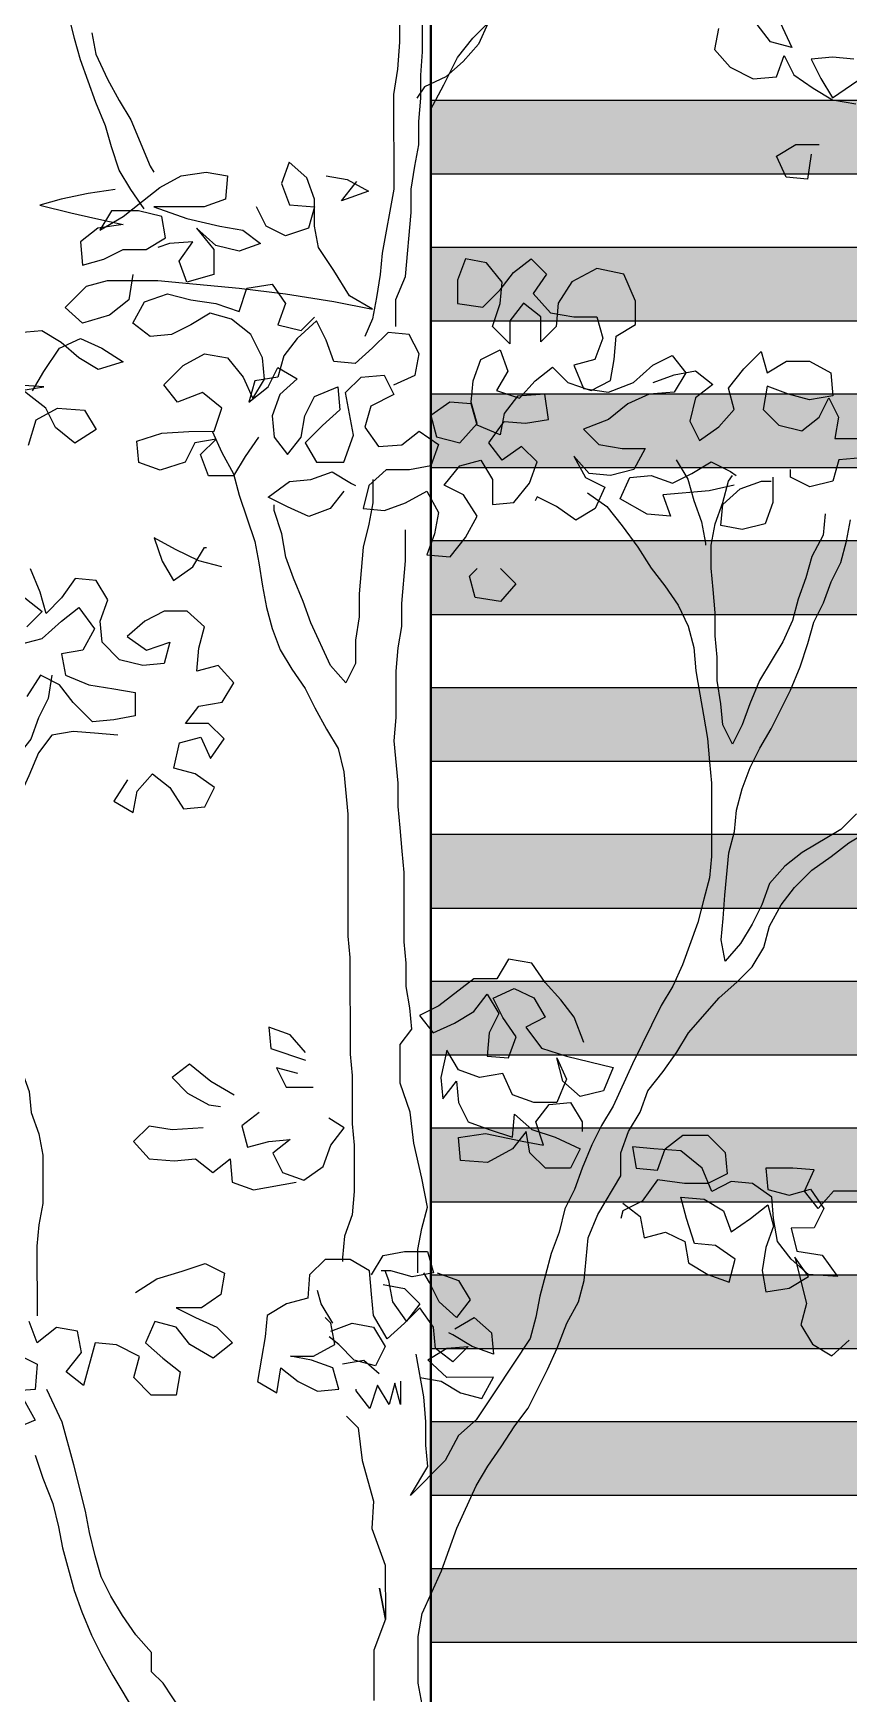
# Model space of a CAD drawing. Header units: millimetres. Extents: x 1564 to 2013, y 216 to 285.
# Drawn here: x 1609.358 to 1611.026, y 225.644 to 229.038 of the extents above; entities that cross this region are included whole.
import ezdxf

# ---------------------------------------------------------------- set-up
doc = ezdxf.new("R2010")
doc.units = ezdxf.units.MM
doc.header["$LTSCALE"] = 10
doc.layers.get('0').update_dxf_attribs({"color": 90})
doc.layers.add('CIEL', color=8, linetype='Continuous')
doc.layers.add('ÁRVORE PRESERVADA', color=252, linetype='Continuous')
doc.layers.add('PN 05', color=50, linetype='Continuous', lineweight=40)

# ---------------------------------------------------------------- blocks, each defined once
blk = doc.blocks.new('A$C338F7350')
for points in [[(4.5165, 10.3636), (4.5265, 10.3093), (4.5562, 10.245), (4.5859, 10.1907), (4.6156, 10.1413), (4.6651, 10.0227), (4.675, 10.0079)], [(4.6504, 9.914), (4.6157, 9.9634), (4.586, 10.0128), (4.5662, 10.0721), (4.5513, 10.1264), (4.5266, 10.1857), (4.4869, 10.2944), (4.4721, 10.3487), (4.4572, 10.408)], [(5.3412, 11.1156), (5.3413, 11.0563), (5.3265, 10.997), (5.3117, 10.9426), (5.3019, 10.8833), (5.297, 10.8141), (5.2872, 10.7054), (5.2874, 10.5768), (5.3023, 10.4138), (5.3024, 10.3396), (5.2975, 10.2704), (5.2877, 10.2062), (5.2879, 9.964), (5.2584, 9.8009), (5.2535, 9.7465), (5.2437, 9.6872), (5.2339, 9.6328), (5.2141, 9.5883)], [(5.2932, 9.6131), (5.2931, 9.6823), (5.3178, 9.7416), (5.3325, 9.9047), (5.3324, 9.964), (5.3422, 10.0233), (5.3521, 10.0777), (5.352, 10.137), (5.3569, 10.1963), (5.3568, 10.2557), (5.3617, 10.315), (5.3613, 10.8092), (5.3711, 10.8685), (5.3859, 10.9229), (5.3908, 10.9773), (5.4006, 11.0317), (5.4203, 11.086), (5.4253, 11.1108)], [(5.3816, 10.1667), (5.4162, 10.231), (5.4507, 10.3002), (5.4902, 10.3497), (5.5297, 10.3893), (5.5742, 10.4288), (5.6137, 10.4684), (5.6482, 10.5129), (5.6877, 10.5624), (5.7272, 10.602), (5.7717, 10.6415), (5.8112, 10.6811), (5.8457, 10.7256), (5.6976, 10.6069), (5.6531, 10.5673), (5.6087, 10.5327), (5.5987, 10.5969), (5.6085, 10.6562), (5.6134, 10.7155), (5.6133, 10.849), (5.6182, 10.8935)], [(6.276, 10.3899), (6.3057, 10.3257), (6.2514, 10.3405), (6.2167, 10.3849)], [(6.1179, 10.375), (6.108, 10.3206), (6.1476, 10.2761), (6.207, 10.2465), (6.2663, 10.2515), (6.286, 10.3059), (6.3107, 10.2565), (6.3602, 10.222), (6.4097, 10.1924), (6.469, 10.1825)], [(6.4639, 10.2962), (6.4096, 10.3011), (6.3552, 10.2961), (6.3799, 10.2467), (6.4096, 10.1973), (6.4739, 10.2418)], [(5.6136, 10.5673), (5.6087, 10.5079), (5.5297, 10.3893), (5.505, 10.3349), (5.4656, 10.2903), (5.4211, 10.2508), (5.3668, 10.226), (5.347, 10.1963)], [(4.3544, 9.3107), (4.3741, 9.375), (4.4284, 9.4047), (4.4976, 9.3998), (4.5273, 9.3504), (4.473, 9.3158), (4.4235, 9.3553), (4.3988, 9.4047), (4.3098, 9.4738)], [(4.3642, 9.4491), (4.3938, 9.4986), (4.4332, 9.5579), (4.4876, 9.5827), (4.542, 9.558), (4.5964, 9.5235), (4.5321, 9.5036), (4.4827, 9.5333), (4.4382, 9.5728), (4.3887, 9.6024), (4.3294, 9.5974)], [(4.3296, 9.4491), (4.3938, 9.459), (4.3295, 9.4639)], [(6.3554, 10.0539), (6.3456, 9.9897), (6.2912, 9.9946), (6.2665, 10.0489), (6.3158, 10.0786), (6.3752, 10.0787)], [(4.5566, 9.731), (4.6852, 9.7311), (4.784, 9.7213), (4.8928, 9.7116), (5.0114, 9.6968), (5.135, 9.6772), (5.2338, 9.6575), (5.1745, 9.692), (5.1349, 9.7563), (5.0953, 9.8155), (5.0854, 9.8699), (5.0853, 9.9391), (5.0655, 9.9934), (5.021, 10.0329), (5.0012, 9.9785), (5.0211, 9.9242), (5.0853, 9.9193), (5.0705, 9.8649), (5.0113, 9.8451), (4.9618, 9.8698), (4.937, 9.9192)], [(4.5762, 9.9633), (4.507, 9.9534), (4.4378, 9.9385), (4.3835, 9.9236), (4.4626, 9.9039), (4.5268, 9.8892), (4.5961, 9.8744), (4.5318, 9.8644), (4.4874, 9.8298), (4.4924, 9.7705), (4.5467, 9.7854), (4.5961, 9.8101), (4.6554, 9.8102), (4.7048, 9.8399), (4.6949, 9.8942), (4.6356, 9.909), (4.5664, 9.909), (4.5368, 9.8595), (4.596, 9.8942), (4.6454, 9.9337), (4.6899, 9.9684), (4.7442, 9.9981), (4.8085, 10.008), (4.8628, 9.9982), (4.8579, 9.9389), (4.8036, 9.9191), (4.6751, 9.9189), (4.7591, 9.8894), (4.8432, 9.8697), (4.9025, 9.8598), (4.947, 9.8253), (4.8927, 9.8055), (4.8333, 9.8202), (4.7839, 9.8647), (4.8284, 9.8103), (4.8285, 9.7461), (4.7593, 9.7263), (4.7395, 9.7806), (4.774, 9.8301), (4.7147, 9.8251), (4.6851, 9.8152)], [(5.1149, 9.9984), (5.1693, 9.9886), (5.2237, 9.959), (5.1545, 9.9342), (5.1891, 9.9787), (5.194, 9.9837)], [(5.2884, 9.4648), (5.3427, 9.4896), (5.3526, 9.5439), (5.3278, 9.5933), (5.2734, 9.5982), (5.2339, 9.5587), (5.1895, 9.5191), (5.1351, 9.524), (5.1153, 9.5783), (5.0905, 9.6277), (5.0411, 9.5832), (5.0066, 9.5387), (4.9918, 9.4843), (4.9325, 9.4744), (4.9177, 9.42), (4.9671, 9.4596), (4.9918, 9.509), (5.0412, 9.4794), (4.9968, 9.4398), (4.9771, 9.3854), (4.9821, 9.3311), (5.0167, 9.2866), (5.0513, 9.3311), (5.0611, 9.3855), (5.0858, 9.435), (5.1451, 9.4597), (5.15, 9.4004), (5.1056, 9.3608), (5.0612, 9.3163), (5.0909, 9.2669), (5.1601, 9.267), (5.1847, 9.3362), (5.1648, 9.4449), (5.2043, 9.4845), (5.2636, 9.4895), (5.2884, 9.4401), (5.2291, 9.4104), (5.2143, 9.356), (5.249, 9.3066), (5.3083, 9.3116), (5.3527, 9.3462), (5.4022, 9.3117), (5.3825, 9.2573), (5.3281, 9.2474), (5.2688, 9.2473), (5.2244, 9.2077), (5.2096, 9.1484), (5.264, 9.1435), (5.3183, 9.1633), (5.3726, 9.193), (5.4024, 9.1387), (5.3925, 9.0843), (5.3728, 9.0299), (5.4321, 9.025), (5.4716, 9.0745), (5.5012, 9.1289), (5.4666, 9.1832), (5.4171, 9.2079), (5.4566, 9.2574), (5.511, 9.2722), (5.5407, 9.2228), (5.5407, 9.1586), (5.5951, 9.1636), (5.6346, 9.213), (5.6543, 9.2674), (5.6147, 9.3069), (5.5653, 9.2723), (5.5307, 9.3167), (5.5702, 9.3711), (5.6246, 9.3663), (5.6839, 9.3762), (5.6739, 9.4404), (5.6047, 9.4354), (5.5702, 9.3909), (5.5603, 9.3365), (5.501, 9.3612), (5.4861, 9.4156), (5.4317, 9.4204), (5.3824, 9.3858), (5.3972, 9.3314), (5.4566, 9.3167), (5.501, 9.3661), (5.4861, 9.4205), (5.491, 9.4749), (5.5107, 9.5293), (5.5601, 9.554), (5.58, 9.4997), (5.5503, 9.4502), (5.6097, 9.4305), (5.6492, 9.475), (5.6936, 9.5096), (5.7332, 9.4701), (5.7925, 9.4504), (5.8419, 9.4752), (5.8518, 9.5296), (5.8566, 9.5889), (5.906, 9.6186), (5.906, 9.6779), (5.8763, 9.7471), (5.8071, 9.7618), (5.7428, 9.7272), (5.7083, 9.6728), (5.7034, 9.6134), (5.6639, 9.5739), (5.6638, 9.6381), (5.6193, 9.6727), (5.5848, 9.6282), (5.5848, 9.5689), (5.5403, 9.6133), (5.56, 9.6726), (5.5649, 9.727), (5.5253, 9.7764), (5.471, 9.7862), (5.4512, 9.7318), (5.4513, 9.6725), (5.5155, 9.6627), (5.56, 9.7072), (5.5945, 9.7517), (5.639, 9.7864), (5.6786, 9.7469), (5.644, 9.6974), (5.6885, 9.648), (5.7479, 9.6382), (5.8072, 9.6383), (5.8221, 9.5839), (5.8023, 9.5295), (5.748, 9.5146), (5.7727, 9.4554), (5.837, 9.4455), (5.9012, 9.4703), (5.9506, 9.5148), (6, 9.5396), (6.0347, 9.4951), (6.0051, 9.4457), (5.9408, 9.4407), (5.8865, 9.4159), (5.8371, 9.3763), (5.7728, 9.3516), (5.8124, 9.3121), (5.8717, 9.3022), (5.931, 9.3023), (5.9014, 9.2479), (5.8421, 9.233), (5.7878, 9.2379), (5.7482, 9.2823), (5.7779, 9.228), (5.8273, 9.2033), (5.8027, 9.1489), (5.7533, 9.1192), (5.7038, 9.1538), (5.6544, 9.1785), (5.6494, 9.1686)], [(4.6209, 9.7459), (4.6111, 9.6816), (4.5617, 9.6421), (4.4925, 9.6222), (4.448, 9.6617), (4.5023, 9.7161), (4.5566, 9.731)], [(4.9425, 9.331), (4.908, 9.2816), (4.8784, 9.2321), (4.8141, 9.2321), (4.7943, 9.2864), (4.8338, 9.326), (4.7794, 9.3161), (4.7548, 9.2666), (4.6905, 9.2468), (4.6362, 9.2665), (4.6312, 9.3209), (4.6954, 9.3407), (4.7646, 9.3457), (4.8288, 9.3458), (4.8486, 9.4051), (4.7991, 9.4446), (4.7349, 9.4198), (4.7002, 9.4643), (4.7496, 9.5137), (4.8039, 9.5434), (4.8633, 9.5336), (4.9028, 9.4842), (4.9276, 9.4299), (4.9572, 9.4793), (4.9522, 9.5337), (4.9225, 9.593), (4.8731, 9.6325), (4.8187, 9.6472), (4.7693, 9.6175), (4.7199, 9.5928), (4.6655, 9.5878), (4.621, 9.6223), (4.6506, 9.6767), (4.7099, 9.6966), (4.7692, 9.6818), (4.8335, 9.672), (4.8928, 9.6522), (4.9125, 9.7116), (4.9768, 9.7215), (5.0114, 9.6721), (4.9917, 9.6177), (5.051, 9.603), (5.0856, 9.6376)], [(5.9507, 9.4703), (6.005, 9.4902), (6.0594, 9.5001), (6.1039, 9.4655), (6.0594, 9.4309), (6.0447, 9.3716), (6.0694, 9.3222), (6.1188, 9.3568), (6.1583, 9.4013), (6.1434, 9.4557), (6.1829, 9.5052), (6.2274, 9.5497), (6.2422, 9.4953), (6.2916, 9.525), (6.351, 9.5251), (6.4053, 9.4955), (6.4103, 9.4362), (6.351, 9.4262), (6.2967, 9.441), (6.2423, 9.4607), (6.2324, 9.4014), (6.272, 9.3619), (6.3313, 9.3471), (6.3758, 9.3818), (6.4005, 9.4312), (6.4252, 9.3818), (6.4154, 9.3274), (6.4747, 9.3275)], [(6.4846, 9.2781), (6.4253, 9.2731), (6.4105, 9.2187), (6.3512, 9.2038), (6.3018, 9.2285), (6.3018, 9.2483)], [(4.8239, 9.3458), (4.8487, 9.2914), (4.8784, 9.2371), (4.8932, 9.1827), (4.9329, 9.0641), (4.9428, 9.0098), (4.9528, 8.9505), (4.9627, 8.8961), (4.9776, 8.8418), (4.9974, 8.7874), (5.0271, 8.738), (5.0617, 8.6886), (5.0865, 8.6392), (5.1162, 8.5849), (5.1459, 8.5355), (5.1608, 8.4762), (5.1708, 8.3675), (5.171, 8.0561), (5.176, 8.0017), (5.1763, 7.7546), (5.1813, 7.7002), (5.1814, 7.5767), (5.1864, 7.5223), (5.1865, 7.4037), (5.1816, 7.3444), (5.1619, 7.29), (5.157, 7.2356), (5.157, 7.2257)], [(6.1585, 9.2086), (6.0942, 9.1937), (5.9756, 9.1837), (5.9955, 9.1294), (5.9361, 9.1342), (5.8669, 9.1737), (5.8916, 9.2281), (5.9459, 9.2331), (6.0003, 9.2134), (6.0497, 9.2381), (6.0991, 9.2678), (6.1486, 9.2432), (6.1634, 9.2333)], [(6.0102, 9.2727), (6.0399, 9.2233), (6.0547, 9.1689), (6.0746, 9.1146), (6.0845, 9.0602), (6.0845, 9.0553)], [(6.4706, 8.3687), (6.4311, 8.3291), (6.3323, 8.2697), (6.2879, 8.235), (6.2484, 8.1905), (6.2287, 8.1361), (6.204, 8.0867), (6.1744, 8.0372), (6.1349, 7.9927), (6.125, 8.0471), (6.1298, 8.1014), (6.1347, 8.1608), (6.1445, 8.2695), (6.1593, 8.3239), (6.1642, 8.3783), (6.179, 8.4326), (6.1987, 8.487), (6.2234, 8.5365), (6.253, 8.5859), (6.3023, 8.6848), (6.327, 8.7441), (6.3467, 8.8035), (6.3614, 8.8579), (6.3861, 8.9073), (6.4058, 8.9617), (6.4305, 9.0111), (6.4453, 9.0655), (6.4551, 9.1199)], [(5.1601, 9.1928), (5.1256, 9.1483), (5.0712, 9.1285), (5.0168, 9.1532), (4.9674, 9.1778), (5.0217, 9.2174), (5.0761, 9.2224), (5.1304, 9.2422), (5.1799, 9.2126), (5.1898, 9.2077)], [(5.2342, 9.2226), (5.2343, 9.1633), (5.2245, 9.1089), (5.2097, 9.0496), (5.1999, 8.9309), (5.2, 8.8716), (5.1901, 8.8123), (5.1902, 8.753), (5.1655, 8.7035), (5.1259, 8.748), (5.0764, 8.8567), (5.0566, 8.911), (5.0318, 8.9703), (5.012, 9.0247), (5.0021, 9.084), (4.9822, 9.1433), (4.9822, 9.1581)], [(6.3908, 9.1347), (6.386, 9.0803), (6.3564, 9.0259), (6.3416, 8.9715), (6.3219, 8.9171), (6.3071, 8.8627), (6.2824, 8.8084), (6.2232, 8.7095), (6.1985, 8.6501), (6.1788, 8.5957), (6.1541, 8.5463), (6.1294, 8.5957), (6.1244, 8.6501), (6.1145, 8.7094), (6.1144, 8.7687), (6.1094, 8.823), (6.1094, 8.8823), (6.1044, 8.9416), (6.0994, 8.996), (6.0993, 9.0553), (6.1092, 9.1097), (6.1289, 9.1641), (6.1436, 9.2185), (6.1535, 9.2333)], [(6.2573, 9.2284), (6.2574, 9.1642), (6.2377, 9.1098), (6.1784, 9.0949), (6.124, 9.1048), (6.1289, 9.1591), (6.1733, 9.1987), (6.2277, 9.2185), (6.2524, 9.2186)], [(5.7829, 9.1885), (5.8323, 9.1539), (5.8719, 9.1045), (5.9115, 9.0502), (5.9462, 8.9959), (5.9808, 8.9514), (6.0154, 8.902), (6.0402, 8.8477), (6.0551, 8.7933), (6.0601, 8.734), (6.07, 8.6747), (6.0799, 8.6204), (6.0899, 8.5611), (6.0949, 8.5018), (6.0999, 8.4474), (6.1, 8.2596), (6.0952, 8.2052), (6.0804, 8.1508), (6.0656, 8.0915), (6.0262, 7.9827), (6.0015, 7.9283), (5.9719, 7.8789), (5.8979, 7.7305), (5.8486, 7.6218), (5.819, 7.5723), (5.7943, 7.5229), (5.7696, 7.4635), (5.7499, 7.4092), (5.7252, 7.3597), (5.7105, 7.3004), (5.6907, 7.246), (5.6612, 7.1372), (5.6514, 7.0829), (5.6366, 7.0285), (5.5477, 6.895), (5.5477, 6.895), (5.4984, 6.8208), (5.4539, 6.7812), (5.4194, 6.7169), (5.3305, 6.6279), (5.3749, 6.702), (5.3699, 6.7564), (5.3699, 6.8157), (5.3649, 6.88), (5.345, 6.9887)], [(5.3498, 7.1963), (5.3497, 7.2556), (5.3595, 7.3099), (5.3743, 7.3643), (5.3594, 7.4385), (5.3396, 7.5274), (5.3296, 7.6065), (5.3048, 7.6806), (5.3047, 7.7794), (5.3344, 7.819), (5.3294, 7.8734), (5.3194, 7.9277), (5.3194, 7.987), (5.3144, 8.0414), (5.3142, 8.2193), (5.3092, 8.2737), (5.3042, 8.333), (5.2992, 8.3873), (5.2992, 8.4467), (5.2892, 8.5554), (5.2941, 8.6147), (5.294, 8.7333), (5.2989, 8.7926), (5.3087, 8.847), (5.3087, 8.9063), (5.3184, 9.0151), (5.3184, 9.0941)], [(4.8489, 8.9998), (4.7896, 9.0146), (4.7303, 9.0442), (4.6759, 9.0738), (4.6957, 9.0145), (4.7254, 8.9651), (4.7748, 8.9997), (4.8044, 9.0492), (4.8093, 9.0492)], [(4.6072, 8.4559), (4.5727, 8.4015), (4.6221, 8.3719), (4.632, 8.4263), (4.6715, 8.4708), (4.716, 8.4362), (4.7506, 8.3819), (4.805, 8.3869), (4.8297, 8.4363), (4.7802, 8.4709), (4.7258, 8.4857), (4.7406, 8.5499), (4.795, 8.5648), (4.8197, 8.5105), (4.8543, 8.5599), (4.8147, 8.5994), (4.7554, 8.5994), (4.7899, 8.6439), (4.8492, 8.6538), (4.8789, 8.7033), (4.8393, 8.7477), (4.7849, 8.7329), (4.7898, 8.7922), (4.8046, 8.8465), (4.7601, 8.886), (4.7008, 8.886), (4.6514, 8.8612), (4.6069, 8.8217), (4.6564, 8.7871), (4.7157, 8.8069), (4.7009, 8.7525), (4.6465, 8.7476), (4.5872, 8.7623), (4.5427, 8.8068), (4.5377, 8.8611), (4.5574, 8.9155), (4.5277, 8.9649), (4.4733, 8.9698), (4.4388, 8.9203), (4.3993, 8.8808), (4.3844, 8.9351), (4.3596, 8.9944)], [(4.3449, 8.9203), (4.3894, 8.8857), (4.3499, 8.8461)], [(4.3301, 8.8016), (4.3894, 8.8165), (4.4388, 8.861), (4.4833, 8.8957), (4.5229, 8.8413), (4.4933, 8.787), (4.4389, 8.777), (4.4488, 8.7227), (4.5082, 8.698), (4.5724, 8.6882), (4.6268, 8.6783), (4.6269, 8.619), (4.5725, 8.6091), (4.5181, 8.6041), (4.4687, 8.6535), (4.434, 8.6979), (4.3846, 8.7226), (4.35, 8.6682)], [(5.5606, 8.9955), (5.6002, 8.956), (5.5607, 8.9115), (5.4965, 8.9213), (5.4816, 8.9757), (5.5013, 8.9955)], [(4.4142, 8.7226), (4.4044, 8.6633), (4.3797, 8.6139), (4.36, 8.5595), (4.3255, 8.515), (4.286, 8.4062), (4.2811, 8.3518), (4.2811, 8.3469)], [(4.5824, 8.5696), (4.5231, 8.5745), (4.4687, 8.5793), (4.4144, 8.5694), (4.3798, 8.5249), (4.3552, 8.4656), (4.3305, 8.4112), (4.3108, 8.3518), (4.301, 8.2975), (4.296, 8.2678)], [(5.3607, 6.0941), (5.3507, 6.1485), (5.3506, 6.2671), (5.3604, 6.3264), (5.4098, 6.4352), (5.4492, 6.5439), (5.4985, 6.6527), (5.5281, 6.7022), (5.5627, 6.7516), (5.5972, 6.806), (5.6318, 6.8505), (5.6811, 6.9494), (5.7058, 7.0038), (5.7305, 7.0681), (5.7601, 7.1225), (5.7748, 7.1769), (5.7846, 7.2856), (5.8093, 7.345), (5.8685, 7.4439), (5.8684, 7.5032), (5.8882, 7.5576), (5.9178, 7.607), (5.9375, 7.6614), (5.977, 7.7109), (6.0115, 7.7603), (6.0411, 7.8098), (6.1201, 7.8988), (6.1646, 7.9384), (6.2041, 7.978), (6.2337, 8.0274), (6.2485, 8.0818), (6.2781, 8.1362), (6.3126, 8.1807), (6.3571, 8.2252), (6.4065, 8.2599), (6.4509, 8.2945), (6.5003, 8.3242)], [(4.3009, 8.3469), (4.296, 8.2876), (4.2911, 8.2332), (4.2914, 7.9861), (4.2963, 7.9317), (4.3361, 7.7143), (4.3559, 7.6599), (4.3609, 7.6056), (4.3807, 7.5512), (4.3907, 7.4969), (4.3908, 7.3733), (4.3809, 7.3189), (4.376, 7.2646), (4.3762, 7.0866)], [(5.7743, 7.7848), (5.7495, 7.849), (5.7149, 7.8935), (5.6753, 7.9379), (5.6406, 7.9873), (5.5813, 7.9972), (5.5517, 7.9477), (5.4924, 7.9476), (5.4035, 7.8784), (5.3541, 7.8536), (5.3887, 7.8092), (5.4431, 7.8339), (5.4925, 7.8636), (5.527, 7.9081), (5.5567, 7.8587), (5.5321, 7.8093), (5.5272, 7.75), (5.5816, 7.7451), (5.6013, 7.7995), (5.5666, 7.8489), (5.5419, 7.8983), (5.5962, 7.923), (5.6457, 7.8984), (5.6754, 7.849), (5.626, 7.8242), (5.6656, 7.7699), (5.7298, 7.7502), (5.8485, 7.7206), (5.8238, 7.6613), (5.7645, 7.6464), (5.72, 7.6859), (5.7051, 7.7452), (5.7299, 7.6909), (5.7052, 7.6315), (5.6459, 7.6315), (5.5915, 7.6512), (5.5668, 7.7055), (5.5075, 7.6956), (5.4531, 7.7153), (5.4234, 7.7647), (5.4086, 7.6955), (5.4136, 7.6411), (5.4482, 7.6857), (5.4532, 7.6313), (5.4779, 7.5819), (5.5323, 7.5622), (5.5916, 7.5425), (5.5965, 7.6018), (5.641, 7.5623), (5.7004, 7.5426), (5.7646, 7.513), (5.74, 7.4635), (5.6757, 7.4635), (5.6361, 7.503), (5.6262, 7.5573), (5.5917, 7.5128), (5.5274, 7.4781), (5.4582, 7.483), (5.4532, 7.5423), (5.5224, 7.5523), (5.6163, 7.5326), (5.6707, 7.5228), (5.6509, 7.582), (5.6855, 7.6266), (5.7398, 7.6316), (5.7695, 7.5822), (5.7695, 7.5574)], [(5.0626, 7.7594), (5.023, 7.8039), (4.9686, 7.8236), (4.9736, 7.7692), (5.0626, 7.7397)], [(4.8798, 7.6505), (4.8205, 7.6851), (4.7661, 7.7295), (4.7216, 7.6949), (4.7612, 7.6554), (4.8156, 7.6258), (4.8452, 7.6209)], [(5.0429, 7.7051), (4.9885, 7.7198), (5.0132, 7.6704), (5.0824, 7.6705)], [(4.9441, 7.6061), (4.8997, 7.5715), (4.9145, 7.5171), (4.9689, 7.532), (5.0232, 7.537), (4.9788, 7.5024), (5.0036, 7.453), (5.0579, 7.4332), (5.1073, 7.4679), (5.1271, 7.5223), (5.1616, 7.5668), (5.122, 7.5915)], [(4.8008, 7.5664), (4.7217, 7.5614), (4.6624, 7.5713), (4.6229, 7.5317), (4.6625, 7.4872), (4.7268, 7.4824), (4.7811, 7.4873), (4.8256, 7.4528), (4.8701, 7.4874), (4.8751, 7.4281), (4.9295, 7.4084), (5.0382, 7.4283)], [(5.8735, 7.3747), (5.918, 7.3401), (5.928, 7.2858), (5.9823, 7.3006), (6.0318, 7.276), (6.0417, 7.2216), (6.0911, 7.192), (6.1455, 7.1723), (6.1603, 7.2316), (6.1108, 7.2662), (6.0565, 7.271), (6.0366, 7.3353), (6.0218, 7.3896), (6.0811, 7.3847), (6.1305, 7.3551), (6.1503, 7.3008), (6.1997, 7.3354), (6.2442, 7.3701), (6.2591, 7.3157), (6.2393, 7.2613), (6.2295, 7.202), (6.2395, 7.1477), (6.2988, 7.1576), (6.3481, 7.1873), (6.3135, 7.2367), (6.3433, 7.1181), (6.3285, 7.0637), (6.3582, 7.0143), (6.4076, 6.9847), (6.4521, 7.0243)], [(6.5358, 7.4049), (6.4122, 7.4048), (6.3727, 7.3603), (6.3381, 7.4047), (6.3627, 7.4591), (6.3084, 7.464), (6.2392, 7.464), (6.2442, 7.4096), (6.2985, 7.3948), (6.3529, 7.4097), (6.3875, 7.3603), (6.3629, 7.3109), (6.3036, 7.3108), (6.3184, 7.2515), (6.3827, 7.2417), (6.4223, 7.1874), (6.3481, 7.1922), (6.3036, 7.2317), (6.269, 7.2762), (6.259, 7.3355), (6.2541, 7.3898), (6.2046, 7.4244), (6.1502, 7.4293), (6.1008, 7.4045), (6.0761, 7.4638), (6.0217, 7.5083), (5.9525, 7.5131), (5.8981, 7.518), (5.908, 7.4637), (5.9624, 7.4588), (5.9821, 7.5132), (6.0266, 7.5478), (6.0908, 7.5479), (6.1353, 7.5034), (6.1403, 7.4491), (6.0909, 7.4243), (6.0316, 7.4242), (5.9624, 7.4341), (5.9229, 7.3797), (5.8735, 7.3549), (5.8686, 7.3351)], [(4.6282, 7.1462), (4.6825, 7.1808), (4.7468, 7.2007), (4.8061, 7.2205), (4.8555, 7.1958), (4.8457, 7.1414), (4.7963, 7.1068), (4.732, 7.1067), (4.7815, 7.0821), (4.8359, 7.0574), (4.8755, 7.0179), (4.8261, 6.9783), (4.7667, 7.0129), (4.7321, 7.0573), (4.6777, 7.0721), (4.653, 7.0177), (4.6976, 6.9782), (4.7421, 6.9436), (4.7322, 6.8843), (4.668, 6.8843), (4.6235, 6.9287), (4.6382, 6.9831), (4.5789, 7.0127), (4.5245, 7.0176), (4.495, 6.9088), (4.4505, 6.9434), (4.49, 6.9928), (4.48, 7.0472), (4.4257, 7.057), (4.3763, 7.0174), (4.3564, 7.0718)], [(4.3269, 6.9877), (4.3763, 6.9631), (4.3714, 6.8988), (4.3121, 6.8938)], [(4.3418, 6.8741), (4.3715, 6.8197), (4.3122, 6.795)], [(5.355, 6.9294), (5.4093, 6.9195), (5.4588, 6.8899), (5.5132, 6.8752), (5.5428, 6.9295), (5.4241, 6.9294), (5.3747, 6.9739), (5.4241, 7.0036), (5.4784, 7.0086), (5.4389, 6.969), (5.3944, 7.0035), (5.3894, 7.0579), (5.3548, 7.1073), (5.3153, 7.0677), (5.2708, 7.0281), (5.2362, 7.0874), (5.2312, 7.1418), (5.2262, 7.2011), (5.1767, 7.2307), (5.1125, 7.2306), (5.073, 7.1911), (5.0681, 7.1318), (5.0137, 7.1169), (4.9644, 7.0872), (4.9595, 7.0328), (4.9496, 6.9784), (4.9398, 6.9191), (4.9892, 6.8895), (4.9991, 6.9538), (5.0436, 6.9192), (5.093, 6.8945), (5.1474, 6.8995), (5.1325, 6.9539), (5.0781, 6.9736), (5.0238, 6.9834), (5.0831, 6.9835), (5.1374, 7.0132), (5.1275, 7.0676), (5.1126, 7.0824)], [(5.2311, 7.1912), (5.2608, 7.2407), (5.3151, 7.2506), (5.3744, 7.2507), (5.3893, 7.1963), (5.3349, 7.1864), (5.2806, 7.2011), (5.2559, 7.2011)], [(5.2608, 7.1665), (5.3152, 7.1567), (5.3548, 7.1172), (5.3202, 7.0727), (5.2856, 7.1221), (5.2756, 7.1764), (5.2657, 7.2011)], [(5.3992, 7.1963), (5.4536, 7.1766), (5.4833, 7.1272), (5.4487, 7.0827), (5.4042, 7.1222), (5.3794, 7.1716), (5.3646, 7.1963)], [(5.1324, 7.0676), (5.1027, 7.117), (5.0928, 7.1515)], [(5.1275, 7.0478), (5.1818, 7.0676), (5.2362, 7.0578), (5.2659, 7.0084), (5.2412, 6.9589), (5.1869, 6.9737), (5.1473, 7.0132), (5.1226, 7.033)], [(5.4438, 7.053), (5.4932, 7.0827), (5.5377, 7.0432), (5.5427, 6.9889), (5.4883, 7.0086), (5.4389, 7.0382), (5.429, 7.0431)], [(5.1572, 6.9638), (5.2116, 6.9737), (5.2511, 6.9392)], [(5.3055, 6.9194), (5.3056, 6.8601), (5.2907, 6.9145), (5.2759, 6.8601), (5.2462, 6.9095), (5.2265, 6.8502), (5.1919, 6.8946), (5.1919, 6.8996)], [(4.7478, 6.0738), (4.6983, 6.1479), (4.6686, 6.1775), (4.6686, 6.2269), (4.629, 6.2714), (4.5944, 6.3208), (4.5647, 6.3702), (4.5399, 6.4196), (4.525, 6.4739), (4.5102, 6.5332), (4.5002, 6.5876), (4.4705, 6.7062), (4.4407, 6.8149), (4.4011, 6.8988)], [(5.1672, 6.8304), (5.1969, 6.8007), (5.2069, 6.7167), (5.2366, 6.6129), (5.2317, 6.5437), (5.2664, 6.4499), (5.2666, 6.3115), (5.2517, 6.3906), (5.2666, 6.3115), (5.237, 6.2324), (5.2371, 6.1039)], [(4.3716, 6.7308), (4.3914, 6.6715), (4.4162, 6.6073), (4.4311, 6.548), (4.441, 6.4936), (4.4707, 6.3849), (4.4906, 6.3305), (4.5153, 6.2713), (4.5401, 6.2219), (4.5698, 6.1675), (4.6292, 6.0687)]]:
    blk.add_lwpolyline(points)

msp = doc.modelspace()

# ---------------------------------------------------------------- hatches: boundary and pattern name
at = {"layer": 'CIEL'}
for points in [[(1610.1708, 228.9), (1610.1708, 228.75), (1613.7958, 228.75), (1613.7958, 228.9)], [(1610.1708, 228.6), (1610.1708, 228.45), (1613.7958, 228.45), (1613.7958, 228.6)], [(1610.1708, 228.3), (1610.1708, 228.15), (1613.7958, 228.15), (1613.7958, 228.3)], [(1610.1708, 228), (1610.1708, 227.85), (1613.7958, 227.85), (1613.7958, 228)], [(1610.1708, 227.7), (1610.1708, 227.55), (1613.7958, 227.55), (1613.7958, 227.7)], [(1610.1708, 227.4), (1610.1708, 227.25), (1613.7958, 227.25), (1613.7958, 227.4)], [(1610.1708, 227.1), (1610.1708, 226.95), (1613.7958, 226.95), (1613.7958, 227.1)], [(1610.1708, 226.8), (1610.1708, 226.65), (1613.7958, 226.65), (1613.7958, 226.8)], [(1610.1708, 226.5), (1610.1708, 226.35), (1613.7958, 226.35), (1613.7958, 226.5)], [(1610.1708, 226.2), (1610.1708, 226.05), (1613.7958, 226.05), (1613.7958, 226.2)], [(1610.1708, 225.9), (1610.1708, 225.75), (1613.7958, 225.75), (1613.7958, 225.9)]]:
    msp.add_hatch(color=256, dxfattribs=at).paths.add_polyline_path(points)

# ---------------------------------------------------------------- linework, layer by layer
for points in [[(1610.1708, 228.9), (1610.1708, 228.75), (1613.7958, 228.75), (1613.7958, 228.9)], [(1610.1708, 228.6), (1610.1708, 228.45), (1613.7958, 228.45), (1613.7958, 228.6)], [(1610.1708, 228.3), (1610.1708, 228.15), (1613.7958, 228.15), (1613.7958, 228.3)], [(1610.1708, 228), (1610.1708, 227.85), (1613.7958, 227.85), (1613.7958, 228)], [(1610.1708, 227.7), (1610.1708, 227.55), (1613.7958, 227.55), (1613.7958, 227.7)], [(1610.1708, 227.4), (1610.1708, 227.25), (1613.7958, 227.25), (1613.7958, 227.4)], [(1610.1708, 227.1), (1610.1708, 226.95), (1613.7958, 226.95), (1613.7958, 227.1)], [(1610.1708, 226.8), (1610.1708, 226.65), (1613.7958, 226.65), (1613.7958, 226.8)], [(1610.1708, 226.5), (1610.1708, 226.35), (1613.7958, 226.35), (1613.7958, 226.5)], [(1610.1708, 226.2), (1610.1708, 226.05), (1613.7958, 226.05), (1613.7958, 226.2)], [(1610.1708, 225.9), (1610.1708, 225.75), (1613.7958, 225.75), (1613.7958, 225.9)]]:
    msp.add_lwpolyline(points, close=True, dxfattribs=at)
at = {"layer": 'PN 05'}
msp.add_line((1610.1708, 230.45), (1610.1708, 225.15), dxfattribs=at)

# ---------------------------------------------------------------- block references
at = {"layer": 'ÁRVORE PRESERVADA', "xscale": 0.7999999999999545, "yscale": 0.8000000000001819, "zscale": 0.8}
msp.add_blockref('A$C338F7350', (1605.8648, 220.7475), dxfattribs=at)

doc.saveas('drawing.dxf')
